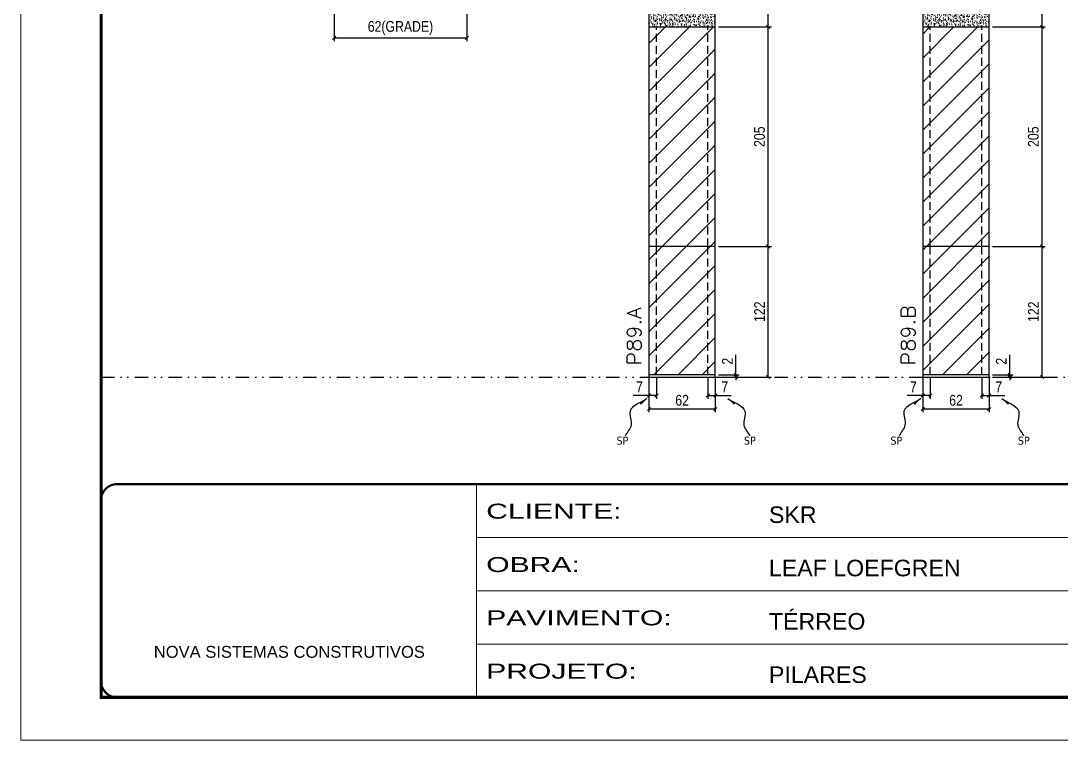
# Model space of a CAD drawing. Extents: x 14400 to 27878, y -21631 to 6985.
# Drawn here: x 17597 to 18569, y -11294 to -10622 of the extents above; entities that cross this region are included whole.
import ezdxf

# ---------------------------------------------------------------- set-up
doc = ezdxf.new("R2010")
doc.units = 0
for name, pattern in [('CONTINUO', [0]), ('DASHED', [0.75, 0.5, -0.25]), ('DIVIDE2', [0.625, 0.25, -0.125, 0, -0.125, 0, -0.125]), ('HIDDEN', [0.375, 0.25, -0.125])]:
    doc.linetypes.add(name, pattern=pattern)
for name, color, linetype in [('COTA', 241, 'Continuous'), ('Nível', 160, 'Continuous'), ('Painéis', 200, 'Continuous'), ('Sarrafo de Pressão', 42, 'HIDDEN'), ('texto', 7, 'Continuous')]:
    doc.layers.add(name, color=color, linetype=linetype)
for name, color, linetype, lineweight in [('Folhas', 255, 'Continuous', 9), ('Hachura', 251, 'Continuous', 9), ('SARRAFO DE PRESSAO', 251, 'DASHED', 9), ('Texto Seção', 7, 'Continuous', 15)]:
    doc.layers.add(name, color=color, linetype=linetype, lineweight=lineweight)
doc.styles.add('ARIAL', font='arial.ttf')
doc.styles.add('COTA TECNICA', font='techl___.ttf', dxfattribs={"height": 10})
doc.styles.add('COTA TECNICA 2X', font='techl___.ttf', dxfattribs={"height": 10})
doc.styles.add('COTA TECNICA-50', font='techl___.ttf', dxfattribs={"height": 10})
doc.styles.add('REGUA-120', font='ROMANS.shx', dxfattribs={"height": 15})
doc.styles.get("Standard").update_dxf_attribs({"font": 'arial.ttf'})
doc.styles.add('Tecnologia', font='')
doc.styles.get('Tecnologia').set_extended_font_data('Forgotten Futurist')
doc.dimstyles.new('COTA PAINEL-50', dxfattribs={"dimtxt": 10, "dimasz": 3, "dimexe": 3, "dimexo": 3, "dimgap": 3, "dimtad": 1, "dimdec": 1, "dimzin": 12, "dimdsep": 46, "dimtxsty": 'COTA TECNICA-50', "dimblk1": 'OBLIQUE', "dimblk2": 'OBLIQUE', "dimsah": 1, "dimcen": 0.9, "dimclrd": 4, "dimclre": 4, "dimclrt": 240, "dimadec": 1, "dimazin": 3, "dimtfac": 1, "dimtdec": 1, "dimtmove": 0, "dimatfit": 3, "dimfxl": 1, "dimtolj": 1, "dimtzin": 12, "dimarcsym": 0})
doc.dimstyles.new('PAINEL', dxfattribs={"dimtxt": 10, "dimasz": 3, "dimexe": 3, "dimexo": 3, "dimgap": 3, "dimtad": 1, "dimdec": 1, "dimzin": 12, "dimdsep": 46, "dimtxsty": 'COTA TECNICA', "dimblk1": 'OBLIQUE', "dimblk2": 'OBLIQUE', "dimsah": 1, "dimcen": 0.9, "dimclrd": 4, "dimclre": 4, "dimclrt": 240, "dimadec": 1, "dimazin": 3, "dimtfac": 1, "dimtdec": 1, "dimtmove": 0, "dimatfit": 3, "dimfxl": 1, "dimtolj": 1, "dimtzin": 12, "dimarcsym": 0})
doc.dimstyles.new('SECAO PILAR', dxfattribs={"dimtxt": 10, "dimasz": 3, "dimexe": 3, "dimexo": 3, "dimgap": 3, "dimtad": 1, "dimdec": 1, "dimlfac": 0.5, "dimzin": 12, "dimdsep": 46, "dimtxsty": 'COTA TECNICA 2X', "dimblk1": 'OBLIQUE', "dimblk2": 'OBLIQUE', "dimsah": 1, "dimcen": 0.9, "dimclrd": 256, "dimclre": 256, "dimclrt": 256, "dimadec": 1, "dimazin": 3, "dimtfac": 1, "dimtdec": 1, "dimtmove": 0, "dimatfit": 3, "dimfxl": 1, "dimtolj": 1, "dimtzin": 12, "dimarcsym": 0})
doc.dimstyles.get("Standard").update_dxf_attribs({"dimtxt": 0.18, "dimasz": 0.18, "dimexe": 0.18, "dimexo": 0.0625, "dimgap": 0.09, "dimtad": 0, "dimtih": 1, "dimtoh": 1, "dimdec": 4, "dimzin": 0, "dimdsep": 46, "dimtxsty": 'Standard', "dimcen": 0.09, "dimadec": 0, "dimazin": 0, "dimtfac": 1, "dimtdec": 4, "dimtofl": 0, "dimtmove": 0, "dimatfit": 3, "dimfxl": 1, "dimtolj": 1, "dimtzin": 0, "dimarcsym": 0})

# ---------------------------------------------------------------- blocks, each defined once
blk = doc.blocks.new('9999999999')
at = {"color": 30, "linetype": 'CONTINUO'}
for p, q in [((98564.56, 34230.21), (98564.56, 34429.45)), ((98564.56, 34379.64), (99583.98, 34379.64)), ((98564.56, 34329.83), (99487.98, 34329.83)), ((98564.56, 34280.02), (99487.98, 34280.02))]:
    blk.add_line(p, q, dxfattribs=at)
at = {"color": 30, "linetype": 'CONTINUO', "const_width": 2}
blk.add_lwpolyline([(99583.98, 34230.21), (99583.98, 34414.45, 0.414214), (99568.98, 34429.45), (98228.98, 34429.45, 0.414214), (98213.98, 34414.45), (98213.98, 34245.21, 0.414214), (98228.98, 34230.21), (99583.98, 34230.21)], format="xyb", dxfattribs=at)
at = {"layer": 'Folhas'}
blk.add_lwpolyline([(98138.98, 34190.21), (99623.98, 34190.21), (99623.98, 35240.21), (98138.98, 35240.21)], close=True, dxfattribs=at)
at = {"layer": 'Folhas', "color": 30, "const_width": 3}
blk.add_lwpolyline([(98213.98, 34230.21), (99583.98, 34230.21), (99583.98, 35200.21), (98213.98, 35200.21)], close=True, dxfattribs=at)
at = {"color": 7, "linetype": 'Continuous', "ltscale": 5, "style": 'ARIAL'}
for s, height, p in [('SKR', 15.483, (98837.68, 34393.13)), ('LEAF LOEFGREN', 15.4829, (98837.68, 34343.32)), ('TÉRREO', 15.483, (98837.68, 34293.51)), ('NOVA SISTEMAS CONSTRUTIVOS', 11.0592, (98263.19, 34267.21)), ('PILARES', 15.483, (98837.68, 34243.7))]:
    blk.add_text(s, height=height, dxfattribs=at).set_placement(p)
at = {"layer": 'Folhas', "color": 7, "style": 'Tecnologia', "width": 1.5}
for s, p in [('CLIENTE:', (98573.65, 34397.17)), ('OBRA:', (98573.65, 34347.31)), ('PAVIMENTO:', (98573.65, 34297.5)), ('PROJETO:', (98573.65, 34247.69))]:
    blk.add_text(s, height=14, dxfattribs=at).set_placement(p)
blk = doc.blocks.new('_Oblique')
at = {"color": 0, "linetype": 'ByBlock', "lineweight": -2}
blk.add_line((-0.5, -0.5), (0.5, 0.5), dxfattribs=at)
blk = doc.blocks.new('*D1766')
at = {"layer": 'COTA', "lineweight": -2, "transparency": 16777216}
for p, q in [((17889.54, -10567.04), (17889.54, -10640.82)), ((18013.54, -10567.04), (18013.54, -10640.82)), ((17889.54, -10637.82), (18013.54, -10637.82))]:
    blk.add_line(p, q, dxfattribs=at)
at = {"layer": 'Defpoints', "color": 0, "transparency": 16777216}
for p in [(17889.54, -10564.04), (18013.54, -10564.04), (18013.54, -10637.82)]:
    blk.add_point(p, dxfattribs=at)
at = {"layer": 'COTA', "lineweight": -2, "transparency": 16777216, "xscale": 3, "yscale": 3, "zscale": 3, "rotation": 180}
blk.add_blockref('_Oblique', (17889.54, -10637.82), dxfattribs=at)
at = {"layer": 'COTA', "lineweight": -2, "transparency": 16777216, "xscale": 3, "yscale": 3, "zscale": 3}
blk.add_blockref('_Oblique', (18013.54, -10637.82), dxfattribs=at)
at = {"layer": 'COTA', "transparency": 16777216, "insert": (17951.54, -10628.6), "char_height": 10, "attachment_point": 5, "style": 'COTA TECNICA 2X'}
blk.add_mtext('\\A1;62(GRADE)', dxfattribs=at)
blk = doc.blocks.new('*D1774')
at = {"layer": 'COTA', "color": 4, "lineweight": -2, "transparency": 16777216}
for p, q in [((18183.61, -10955.62), (18183.61, -10987.51)), ((18245.61, -10955.62), (18245.61, -10987.51)), ((18245.61, -10984.51), (18183.61, -10984.51))]:
    blk.add_line(p, q, dxfattribs=at)
at = {"layer": 'Defpoints', "color": 0, "transparency": 16777216}
for p in [(18183.61, -10952.62), (18245.61, -10952.62), (18183.61, -10984.51)]:
    blk.add_point(p, dxfattribs=at)
at = {"layer": 'COTA', "color": 4, "lineweight": -2, "transparency": 16777216, "xscale": 3, "yscale": 3, "zscale": 3, "rotation": 180}
blk.add_blockref('_Oblique', (18183.61, -10984.51), dxfattribs=at)
at = {"layer": 'COTA', "color": 4, "lineweight": -2, "transparency": 16777216, "xscale": 3, "yscale": 3, "zscale": 3}
blk.add_blockref('_Oblique', (18245.61, -10984.51), dxfattribs=at)
at = {"layer": 'COTA', "color": 240, "transparency": 16777216, "insert": (18214.61, -10976.41), "char_height": 10, "attachment_point": 5, "style": 'COTA TECNICA'}
blk.add_mtext('\\A1;62', dxfattribs=at)
blk = doc.blocks.new('*D1775')
at = {"layer": 'COTA', "color": 4, "lineweight": -2, "transparency": 16777216}
for p, q in [((18238.61, -10955.62), (18238.61, -10974.86)), ((18245.61, -10957.62), (18245.61, -10974.86)), ((18238.61, -10971.86), (18245.61, -10971.86)), ((18245.61, -10971.86), (18260.34, -10971.86))]:
    blk.add_line(p, q, dxfattribs=at)
at = {"layer": 'Defpoints', "color": 0, "transparency": 16777216}
for p in [(18238.61, -10952.62), (18245.61, -10954.62), (18245.61, -10971.86)]:
    blk.add_point(p, dxfattribs=at)
at = {"layer": 'COTA', "color": 4, "lineweight": -2, "transparency": 16777216, "xscale": 3, "yscale": 3, "zscale": 3, "rotation": 180}
blk.add_blockref('_Oblique', (18238.61, -10971.86), dxfattribs=at)
at = {"layer": 'COTA', "color": 4, "lineweight": -2, "transparency": 16777216, "xscale": 3, "yscale": 3, "zscale": 3}
blk.add_blockref('_Oblique', (18245.61, -10971.86), dxfattribs=at)
at = {"layer": 'COTA', "color": 240, "transparency": 16777216, "insert": (18254.47, -10963.78), "char_height": 10, "attachment_point": 5, "style": 'COTA TECNICA-50'}
blk.add_mtext('\\A1;7', dxfattribs=at)
blk = doc.blocks.new('*D1776')
at = {"layer": 'COTA', "color": 4, "lineweight": -2, "transparency": 16777216}
for p, q in [((18183.61, -10957.62), (18183.61, -10974.86)), ((18190.61, -10955.62), (18190.61, -10974.86)), ((18183.61, -10971.86), (18168.87, -10971.86)), ((18190.61, -10971.86), (18183.61, -10971.86))]:
    blk.add_line(p, q, dxfattribs=at)
at = {"layer": 'Defpoints', "color": 0, "transparency": 16777216}
for p in [(18183.61, -10954.62), (18190.61, -10952.62), (18183.61, -10971.86)]:
    blk.add_point(p, dxfattribs=at)
at = {"layer": 'COTA', "color": 4, "lineweight": -2, "transparency": 16777216, "xscale": 3, "yscale": 3, "zscale": 3, "rotation": 180}
blk.add_blockref('_Oblique', (18183.61, -10971.86), dxfattribs=at)
at = {"layer": 'COTA', "color": 4, "lineweight": -2, "transparency": 16777216, "xscale": 3, "yscale": 3, "zscale": 3}
blk.add_blockref('_Oblique', (18190.61, -10971.86), dxfattribs=at)
at = {"layer": 'COTA', "color": 240, "transparency": 16777216, "insert": (18174.74, -10963.78), "char_height": 10, "attachment_point": 5, "style": 'COTA TECNICA-50'}
blk.add_mtext('\\A1;7', dxfattribs=at)
blk = doc.blocks.new('*D1777')
at = {"layer": 'COTA', "color": 4, "lineweight": -2, "transparency": 16777216}
for p, q in [((18264.86, -10952.62), (18264.86, -10933.81)), ((18248.61, -10952.62), (18267.86, -10952.62)), ((18248.61, -10954.62), (18267.86, -10954.62)), ((18264.86, -10954.62), (18264.86, -10952.62)), ((18264.86, -10954.62), (18264.86, -10957.62))]:
    blk.add_line(p, q, dxfattribs=at)
at = {"layer": 'Defpoints', "color": 0, "transparency": 16777216}
for p in [(18245.61, -10952.62), (18245.61, -10954.62), (18264.86, -10954.62)]:
    blk.add_point(p, dxfattribs=at)
at = {"layer": 'COTA', "color": 4, "lineweight": -2, "transparency": 16777216, "xscale": 3, "yscale": 3, "zscale": 3}
for p, rotation in [((18264.86, -10952.62), 270), ((18264.86, -10954.62), 90)]:
    blk.add_blockref('_Oblique', p, dxfattribs=dict(at, rotation=rotation))
at = {"layer": 'COTA', "color": 240, "transparency": 16777216, "insert": (18256.86, -10939.87), "char_height": 10, "attachment_point": 5, "rotation": 90, "style": 'COTA TECNICA-50'}
blk.add_mtext('\\A1;2', dxfattribs=at)
blk = doc.blocks.new('*D1778')
at = {"layer": 'COTA', "color": 4, "linetype": 'ByBlock', "lineweight": -2, "transparency": 16777216}
for p, q in [((18248.61, -10832.62), (18297.97, -10832.62)), ((18294.97, -10954.62), (18294.97, -10832.62)), ((18248.61, -10954.62), (18297.97, -10954.62))]:
    blk.add_line(p, q, dxfattribs=at)
at = {"layer": 'Defpoints', "color": 0, "linetype": 'ByBlock', "transparency": 16777216}
for p in [(18245.61, -10832.62), (18294.97, -10832.62), (18245.61, -10954.62)]:
    blk.add_point(p, dxfattribs=at)
at = {"layer": 'COTA', "color": 4, "linetype": 'ByBlock', "lineweight": -2, "transparency": 16777216, "xscale": 3, "yscale": 3, "zscale": 3}
for p, rotation in [((18294.97, -10832.62), 90), ((18294.97, -10954.62), 270)]:
    blk.add_blockref('_Oblique', p, dxfattribs=dict(at, rotation=rotation))
at = {"layer": 'COTA', "color": 240, "linetype": 'ByBlock', "transparency": 16777216, "insert": (18286.91, -10893.62), "char_height": 10, "attachment_point": 5, "rotation": 90, "style": 'COTA TECNICA'}
blk.add_mtext('\\A1;122', dxfattribs=at)
blk = doc.blocks.new('*D1779')
at = {"layer": 'COTA', "color": 4, "linetype": 'ByBlock', "lineweight": -2, "transparency": 16777216}
for p, q in [((18248.61, -10832.62), (18297.97, -10832.62)), ((18294.97, -10954.62), (18294.97, -10832.62)), ((18248.61, -10954.62), (18297.97, -10954.62))]:
    blk.add_line(p, q, dxfattribs=at)
at = {"layer": 'Defpoints', "color": 0, "linetype": 'ByBlock', "transparency": 16777216}
for p in [(18245.61, -10832.62), (18294.97, -10832.62), (18245.61, -10954.62)]:
    blk.add_point(p, dxfattribs=at)
at = {"layer": 'COTA', "color": 4, "linetype": 'ByBlock', "lineweight": -2, "transparency": 16777216, "xscale": 3, "yscale": 3, "zscale": 3}
for p, rotation in [((18294.97, -10832.62), 90), ((18294.97, -10954.62), 270)]:
    blk.add_blockref('_Oblique', p, dxfattribs=dict(at, rotation=rotation))
at = {"layer": 'COTA', "color": 240, "linetype": 'ByBlock', "transparency": 16777216, "insert": (18286.91, -10893.62), "char_height": 10, "attachment_point": 5, "rotation": 90, "style": 'COTA TECNICA'}
blk.add_mtext('\\A1;122', dxfattribs=at)
blk = doc.blocks.new('*D1780')
at = {"layer": 'COTA', "color": 4, "lineweight": -2, "transparency": 16777216}
for p, q in [((18248.61, -10627.62), (18297.97, -10627.62)), ((18294.97, -10832.62), (18294.97, -10627.62)), ((18248.61, -10832.62), (18297.97, -10832.62))]:
    blk.add_line(p, q, dxfattribs=at)
at = {"layer": 'Defpoints', "color": 0, "transparency": 16777216}
for p in [(18245.61, -10627.62), (18294.97, -10627.62), (18245.61, -10832.62)]:
    blk.add_point(p, dxfattribs=at)
at = {"layer": 'COTA', "color": 4, "lineweight": -2, "transparency": 16777216, "xscale": 3, "yscale": 3, "zscale": 3}
for p, rotation in [((18294.97, -10627.62), 90), ((18294.97, -10832.62), 270)]:
    blk.add_blockref('_Oblique', p, dxfattribs=dict(at, rotation=rotation))
at = {"layer": 'COTA', "color": 240, "transparency": 16777216, "insert": (18286.86, -10730.12), "char_height": 10, "attachment_point": 5, "rotation": 90, "style": 'COTA TECNICA'}
blk.add_mtext('\\A1;205', dxfattribs=at)
blk = doc.blocks.new('*D2142')
at = {"layer": 'COTA', "color": 4, "lineweight": -2, "transparency": 16777216}
for p, q in [((18248.61, -10563.62), (18297.97, -10563.62)), ((18294.97, -10627.62), (18294.97, -10563.62)), ((18248.61, -10627.62), (18297.97, -10627.62))]:
    blk.add_line(p, q, dxfattribs=at)
at = {"layer": 'Defpoints', "color": 0, "transparency": 16777216}
for p in [(18245.61, -10563.62), (18294.97, -10563.62), (18245.61, -10627.62)]:
    blk.add_point(p, dxfattribs=at)
at = {"layer": 'COTA', "color": 4, "lineweight": -2, "transparency": 16777216, "xscale": 3, "yscale": 3, "zscale": 3}
for p, rotation in [((18294.97, -10563.62), 90), ((18294.97, -10627.62), 270)]:
    blk.add_blockref('_Oblique', p, dxfattribs=dict(at, rotation=rotation))
at = {"layer": 'COTA', "color": 240, "transparency": 16777216, "insert": (18286.87, -10595.62), "char_height": 10, "attachment_point": 5, "rotation": 90, "style": 'COTA TECNICA'}
blk.add_mtext('\\A1;64', dxfattribs=at)
blk = doc.blocks.new('*D2143')
at = {"layer": 'COTA', "color": 4, "lineweight": -2, "transparency": 16777216}
for p, q in [((18439.41, -10955.62), (18439.41, -10987.51)), ((18501.41, -10955.62), (18501.41, -10987.51)), ((18501.41, -10984.51), (18439.41, -10984.51))]:
    blk.add_line(p, q, dxfattribs=at)
at = {"layer": 'Defpoints', "color": 0, "transparency": 16777216}
for p in [(18439.41, -10952.62), (18501.41, -10952.62), (18439.41, -10984.51)]:
    blk.add_point(p, dxfattribs=at)
at = {"layer": 'COTA', "color": 4, "lineweight": -2, "transparency": 16777216, "xscale": 3, "yscale": 3, "zscale": 3, "rotation": 180}
blk.add_blockref('_Oblique', (18439.41, -10984.51), dxfattribs=at)
at = {"layer": 'COTA', "color": 4, "lineweight": -2, "transparency": 16777216, "xscale": 3, "yscale": 3, "zscale": 3}
blk.add_blockref('_Oblique', (18501.41, -10984.51), dxfattribs=at)
at = {"layer": 'COTA', "color": 240, "transparency": 16777216, "insert": (18470.41, -10976.41), "char_height": 10, "attachment_point": 5, "style": 'COTA TECNICA'}
blk.add_mtext('\\A1;62', dxfattribs=at)
blk = doc.blocks.new('*D2144')
at = {"layer": 'COTA', "color": 4, "lineweight": -2, "transparency": 16777216}
for p, q in [((18494.41, -10955.62), (18494.41, -10974.86)), ((18501.41, -10957.62), (18501.41, -10974.86)), ((18494.41, -10971.86), (18501.41, -10971.86)), ((18501.41, -10971.86), (18516.14, -10971.86))]:
    blk.add_line(p, q, dxfattribs=at)
at = {"layer": 'Defpoints', "color": 0, "transparency": 16777216}
for p in [(18494.41, -10952.62), (18501.41, -10954.62), (18501.41, -10971.86)]:
    blk.add_point(p, dxfattribs=at)
at = {"layer": 'COTA', "color": 4, "lineweight": -2, "transparency": 16777216, "xscale": 3, "yscale": 3, "zscale": 3, "rotation": 180}
blk.add_blockref('_Oblique', (18494.41, -10971.86), dxfattribs=at)
at = {"layer": 'COTA', "color": 4, "lineweight": -2, "transparency": 16777216, "xscale": 3, "yscale": 3, "zscale": 3}
blk.add_blockref('_Oblique', (18501.41, -10971.86), dxfattribs=at)
at = {"layer": 'COTA', "color": 240, "transparency": 16777216, "insert": (18510.27, -10963.78), "char_height": 10, "attachment_point": 5, "style": 'COTA TECNICA-50'}
blk.add_mtext('\\A1;7', dxfattribs=at)
blk = doc.blocks.new('*D2145')
at = {"layer": 'COTA', "color": 4, "lineweight": -2, "transparency": 16777216}
for p, q in [((18439.41, -10957.62), (18439.41, -10974.86)), ((18446.41, -10955.62), (18446.41, -10974.86)), ((18439.41, -10971.86), (18424.68, -10971.86)), ((18446.41, -10971.86), (18439.41, -10971.86))]:
    blk.add_line(p, q, dxfattribs=at)
at = {"layer": 'Defpoints', "color": 0, "transparency": 16777216}
for p in [(18439.41, -10954.62), (18446.41, -10952.62), (18439.41, -10971.86)]:
    blk.add_point(p, dxfattribs=at)
at = {"layer": 'COTA', "color": 4, "lineweight": -2, "transparency": 16777216, "xscale": 3, "yscale": 3, "zscale": 3, "rotation": 180}
blk.add_blockref('_Oblique', (18439.41, -10971.86), dxfattribs=at)
at = {"layer": 'COTA', "color": 4, "lineweight": -2, "transparency": 16777216, "xscale": 3, "yscale": 3, "zscale": 3}
blk.add_blockref('_Oblique', (18446.41, -10971.86), dxfattribs=at)
at = {"layer": 'COTA', "color": 240, "transparency": 16777216, "insert": (18430.54, -10963.78), "char_height": 10, "attachment_point": 5, "style": 'COTA TECNICA-50'}
blk.add_mtext('\\A1;7', dxfattribs=at)
blk = doc.blocks.new('*D2146')
at = {"layer": 'COTA', "color": 4, "lineweight": -2, "transparency": 16777216}
for p, q in [((18520.67, -10952.62), (18520.67, -10933.81)), ((18504.41, -10952.62), (18523.67, -10952.62)), ((18504.41, -10954.62), (18523.67, -10954.62)), ((18520.67, -10954.62), (18520.67, -10952.62)), ((18520.67, -10954.62), (18520.67, -10957.62))]:
    blk.add_line(p, q, dxfattribs=at)
at = {"layer": 'Defpoints', "color": 0, "transparency": 16777216}
for p in [(18501.41, -10952.62), (18501.41, -10954.62), (18520.67, -10954.62)]:
    blk.add_point(p, dxfattribs=at)
at = {"layer": 'COTA', "color": 4, "lineweight": -2, "transparency": 16777216, "xscale": 3, "yscale": 3, "zscale": 3}
for p, rotation in [((18520.67, -10952.62), 270), ((18520.67, -10954.62), 90)]:
    blk.add_blockref('_Oblique', p, dxfattribs=dict(at, rotation=rotation))
at = {"layer": 'COTA', "color": 240, "transparency": 16777216, "insert": (18512.67, -10939.87), "char_height": 10, "attachment_point": 5, "rotation": 90, "style": 'COTA TECNICA-50'}
blk.add_mtext('\\A1;2', dxfattribs=at)
blk = doc.blocks.new('*D2147')
at = {"layer": 'COTA', "color": 4, "linetype": 'ByBlock', "lineweight": -2, "transparency": 16777216}
for p, q in [((18504.41, -10832.62), (18553.78, -10832.62)), ((18550.78, -10954.62), (18550.78, -10832.62)), ((18504.41, -10954.62), (18553.78, -10954.62))]:
    blk.add_line(p, q, dxfattribs=at)
at = {"layer": 'Defpoints', "color": 0, "linetype": 'ByBlock', "transparency": 16777216}
for p in [(18501.41, -10832.62), (18550.78, -10832.62), (18501.41, -10954.62)]:
    blk.add_point(p, dxfattribs=at)
at = {"layer": 'COTA', "color": 4, "linetype": 'ByBlock', "lineweight": -2, "transparency": 16777216, "xscale": 3, "yscale": 3, "zscale": 3}
for p, rotation in [((18550.78, -10832.62), 90), ((18550.78, -10954.62), 270)]:
    blk.add_blockref('_Oblique', p, dxfattribs=dict(at, rotation=rotation))
at = {"layer": 'COTA', "color": 240, "linetype": 'ByBlock', "transparency": 16777216, "insert": (18542.72, -10893.62), "char_height": 10, "attachment_point": 5, "rotation": 90, "style": 'COTA TECNICA'}
blk.add_mtext('\\A1;122', dxfattribs=at)
blk = doc.blocks.new('*D2148')
at = {"layer": 'COTA', "color": 4, "linetype": 'ByBlock', "lineweight": -2, "transparency": 16777216}
for p, q in [((18504.41, -10832.62), (18553.78, -10832.62)), ((18550.78, -10954.62), (18550.78, -10832.62)), ((18504.41, -10954.62), (18553.78, -10954.62))]:
    blk.add_line(p, q, dxfattribs=at)
at = {"layer": 'Defpoints', "color": 0, "linetype": 'ByBlock', "transparency": 16777216}
for p in [(18501.41, -10832.62), (18550.78, -10832.62), (18501.41, -10954.62)]:
    blk.add_point(p, dxfattribs=at)
at = {"layer": 'COTA', "color": 4, "linetype": 'ByBlock', "lineweight": -2, "transparency": 16777216, "xscale": 3, "yscale": 3, "zscale": 3}
for p, rotation in [((18550.78, -10832.62), 90), ((18550.78, -10954.62), 270)]:
    blk.add_blockref('_Oblique', p, dxfattribs=dict(at, rotation=rotation))
at = {"layer": 'COTA', "color": 240, "linetype": 'ByBlock', "transparency": 16777216, "insert": (18542.72, -10893.62), "char_height": 10, "attachment_point": 5, "rotation": 90, "style": 'COTA TECNICA'}
blk.add_mtext('\\A1;122', dxfattribs=at)
blk = doc.blocks.new('*D2149')
at = {"layer": 'COTA', "color": 4, "lineweight": -2, "transparency": 16777216}
for p, q in [((18504.41, -10627.62), (18553.78, -10627.62)), ((18550.78, -10832.62), (18550.78, -10627.62)), ((18504.41, -10832.62), (18553.78, -10832.62))]:
    blk.add_line(p, q, dxfattribs=at)
at = {"layer": 'Defpoints', "color": 0, "transparency": 16777216}
for p in [(18501.41, -10627.62), (18550.78, -10627.62), (18501.41, -10832.62)]:
    blk.add_point(p, dxfattribs=at)
at = {"layer": 'COTA', "color": 4, "lineweight": -2, "transparency": 16777216, "xscale": 3, "yscale": 3, "zscale": 3}
for p, rotation in [((18550.78, -10627.62), 90), ((18550.78, -10832.62), 270)]:
    blk.add_blockref('_Oblique', p, dxfattribs=dict(at, rotation=rotation))
at = {"layer": 'COTA', "color": 240, "transparency": 16777216, "insert": (18542.67, -10730.12), "char_height": 10, "attachment_point": 5, "rotation": 90, "style": 'COTA TECNICA'}
blk.add_mtext('\\A1;205', dxfattribs=at)
blk = doc.blocks.new('*D2150')
at = {"layer": 'COTA', "color": 4, "lineweight": -2, "transparency": 16777216}
for p, q in [((18504.41, -10563.62), (18553.78, -10563.62)), ((18550.78, -10627.62), (18550.78, -10563.62)), ((18504.41, -10627.62), (18553.78, -10627.62))]:
    blk.add_line(p, q, dxfattribs=at)
at = {"layer": 'Defpoints', "color": 0, "transparency": 16777216}
for p in [(18501.41, -10563.62), (18550.78, -10563.62), (18501.41, -10627.62)]:
    blk.add_point(p, dxfattribs=at)
at = {"layer": 'COTA', "color": 4, "lineweight": -2, "transparency": 16777216, "xscale": 3, "yscale": 3, "zscale": 3}
for p, rotation in [((18550.78, -10563.62), 90), ((18550.78, -10627.62), 270)]:
    blk.add_blockref('_Oblique', p, dxfattribs=dict(at, rotation=rotation))
at = {"layer": 'COTA', "color": 240, "transparency": 16777216, "insert": (18542.67, -10595.62), "char_height": 10, "attachment_point": 5, "rotation": 90, "style": 'COTA TECNICA'}
blk.add_mtext('\\A1;64', dxfattribs=at)

msp = doc.modelspace()

# ---------------------------------------------------------------- hatches: boundary and pattern name
at = {"layer": 'COTA'}
h = msp.add_hatch(dxfattribs=at)
h.set_pattern_fill('AR-CONC', color=256, scale=0.03)
h.paths.add_polyline_path([(18245.61, -10563.62), (18183.61, -10563.62), (18183.61, -10627.62), (18245.61, -10627.62)])
h = msp.add_hatch(dxfattribs=at)
h.set_pattern_fill('AR-CONC', color=256, scale=0.03)
h.set_pattern_definition([(50, (255.802, 0), (5.4655401, -0.4781726), [0.5715, -6.2865]), (355, (255.802, 0), (-1.0573026, 5.7317054), [0.4572, -5.0292175]), (100.451445, (256.2576, -0.04), (4.4082374, 5.2535326), [0.4857003, -5.3427073]), (46.1842, (255.802, 1.524), (8.1323712, -1.2612698), [0.85725, -9.42975]), (96.635558, (256.48, 1.419), (7.122124, 7.4227837), [0.7285507, -8.0140682]), (351.18415, (255.802, 1.524), (7.122124, 7.4227837), [0.685799, -7.543792]), (21, (256.564, 1.143), (4.5484317, -3.0679559), [0.5715, -6.2865]), (326, (256.564, 1.143), (1.8540609, 5.525639), [0.4572, -5.0292]), (71.451445, (256.943, 0.8873), (6.4024926, 2.4576831), [0.4857003, -5.3426981]), (37.5, (255.8021, 0), (0.0926581, 2.53665117), [0, -4.96824, 0, -5.1054, 0, -5.04825]), (7.5, (255.8021, 0), (2.00458988, 3.00541724), [0, -2.91084, 0, -4.85394, 0, -1.92405]), (327.5, (254.1029, 0), (4.06771786, -0.17186232), [0, -1.905, 0, -5.9436, 0, -7.8867]), (317.5, (253.341, 0), (4.44387544, 0.76279473), [0, -2.4765, 0, -3.94716, 0, -5.6007])])
h.paths.add_polyline_path([(18501.41, -10563.62), (18439.41, -10563.62), (18439.41, -10627.62), (18501.41, -10627.62)])
at = {"layer": 'Hachura'}
h = msp.add_hatch(dxfattribs=at)
h.set_pattern_fill('ANSI31', color=256, scale=5)
h.paths.add_polyline_path([(18245.61, -10627.62), (18183.61, -10627.62), (18183.61, -10832.62), (18245.61, -10832.62)])
h.paths.add_polyline_path([(18245.61, -10832.62), (18183.61, -10832.62), (18183.61, -10952.62), (18245.61, -10952.62)])
h.paths.add_polyline_path([(18501.41, -10832.62), (18439.41, -10832.62), (18439.41, -10952.62), (18501.41, -10952.62)])
h.paths.add_polyline_path([(18501.41, -10627.62), (18439.41, -10627.62), (18439.41, -10832.62), (18501.41, -10832.62)])
h.paths.add_polyline_path([(18682.25, -10627.62), (18642.25, -10627.62), (18642.25, -10708.62), (18682.25, -10708.62)])
h.paths.add_polyline_path([(18682.25, -10708.62), (18642.25, -10708.62), (18642.25, -10952.62), (18682.25, -10952.62)])
h.paths.add_polyline_path([(18860.06, -10708.62), (18820.06, -10708.62), (18820.06, -10952.62), (18860.06, -10952.62)])
h.paths.add_polyline_path([(18860.06, -10627.62), (18820.06, -10627.62), (18820.06, -10708.62), (18860.06, -10708.62)])

# ---------------------------------------------------------------- linework, layer by layer
at = {"layer": 'COTA'}
for points in [[(18183.61, -10627.62), (18245.61, -10627.62), (18245.61, -10563.62), (18183.61, -10563.62)], [(18439.41, -10627.62), (18501.41, -10627.62), (18501.41, -10563.62), (18439.41, -10563.62)]]:
    msp.add_lwpolyline(points, close=True, dxfattribs=at)
at = {"layer": 'Nível', "color": 4, "linetype": 'DIVIDE2', "ltscale": 50}
msp.add_line((17671.97, -10954.62), (19041.97, -10954.62), dxfattribs=at)
at = {"layer": 'Painéis'}
for p, q in [((18183.61, -10627.62), (18245.61, -10627.62)), ((18183.61, -10627.62), (18183.61, -10952.62)), ((18245.61, -10952.62), (18245.61, -10627.62)), ((18439.41, -10627.62), (18501.41, -10627.62)), ((18439.41, -10627.62), (18439.41, -10952.62)), ((18501.41, -10952.62), (18501.41, -10627.62)), ((18245.61, -10832.62), (18183.61, -10832.62)), ((18501.41, -10832.62), (18439.41, -10832.62))]:
    msp.add_line(p, q, dxfattribs=at)
for points in [[(18245.61, -10952.62), (18183.61, -10952.62), (18183.61, -10954.62), (18245.61, -10954.62)], [(18501.41, -10952.62), (18439.41, -10952.62), (18439.41, -10954.62), (18501.41, -10954.62)]]:
    msp.add_lwpolyline(points, close=True, dxfattribs=at)
at = {"layer": 'Sarrafo de Pressão', "ltscale": 30}
for p, q in [((18190.61, -10627.62), (18190.61, -10627.62)), ((18190.61, -10832.62), (18190.61, -10627.62)), ((18238.61, -10627.62), (18238.61, -10627.62)), ((18238.61, -10832.62), (18238.61, -10627.62)), ((18446.41, -10832.62), (18446.41, -10627.62)), ((18446.41, -10627.62), (18446.41, -10627.62)), ((18494.41, -10832.62), (18494.41, -10627.62)), ((18494.41, -10627.62), (18494.41, -10627.62)), ((18190.61, -10952.62), (18190.61, -10832.62)), ((18238.61, -10952.62), (18238.61, -10832.62)), ((18446.41, -10952.62), (18446.41, -10832.62)), ((18494.41, -10952.62), (18494.41, -10832.62))]:
    msp.add_line(p, q, dxfattribs=at)

# ---------------------------------------------------------------- block references
at = {"layer": 'SARRAFO DE PRESSAO', "color": 6, "linetype": 'ByBlock'}
msp.add_blockref('9999999999', (-80542.01, -45484.1), dxfattribs=at)

# ---------------------------------------------------------------- texts
at = {"layer": 'texto', "color": 0, "char_height": 7.5, "attachment_point": 5}
for insert in [(18158.83, -11014.11), (18277.85, -11014.11), (18414.63, -11014.11), (18533.66, -11014.11)]:
    msp.add_mtext('{\\fTahoma|b0|i0|c0|p34;\\C4;SP}', dxfattribs=dict(at, insert=insert))
at = {"layer": 'Texto Seção', "style": 'REGUA-120', "width": 1.1}
for s, p in [('P89.A', (18176.36, -10943.85)), ('P89.B', (18432.16, -10943.85))]:
    msp.add_text(s, height=13, rotation=90, dxfattribs=at).set_placement(p)

# ---------------------------------------------------------------- dimensions: what is measured, and where the dimension line sits
at = {"layer": 'COTA'}
dim = msp.add_linear_dim(base=(18013.54, -10637.82), p1=(17889.54, -10564.04), p2=(18013.54, -10564.04), text='<>(GRADE)', dimstyle='SECAO PILAR', dxfattribs=at)
dim.commit()
dim.dimension.update_dxf_attribs({"geometry": '*D1766', "text_midpoint": (17951.54, -10628.6)})
for base, p1, p2, angle, dimstyle, picture, middle in [((18294.97, -10563.62), (18245.61, -10627.62), (18245.61, -10563.62), 90, 'PAINEL', '*D2142', (18286.87, -10595.62)), ((18550.78, -10563.62), (18501.41, -10627.62), (18501.41, -10563.62), 90, 'PAINEL', '*D2150', (18542.67, -10595.62)), ((18294.97, -10627.62), (18245.61, -10832.62), (18245.61, -10627.62), 90, 'PAINEL', '*D1780', (18286.86, -10730.12)), ((18550.78, -10627.62), (18501.41, -10832.62), (18501.41, -10627.62), 90, 'PAINEL', '*D2149', (18542.67, -10730.12)), ((18183.61, -10971.86), (18190.61, -10952.62), (18183.61, -10954.62), 180, 'COTA PAINEL-50', '*D1776', (18174.74, -10963.78)), ((18439.41, -10971.86), (18446.41, -10952.62), (18439.41, -10954.62), 180, 'COTA PAINEL-50', '*D2145', (18430.54, -10963.78))]:
    dim = msp.add_linear_dim(base=base, p1=p1, p2=p2, angle=angle, dimstyle=dimstyle, dxfattribs=at)
    dim.commit()
    dim.dimension.update_dxf_attribs({"geometry": picture, "text_midpoint": middle})
at = {"layer": 'COTA', "linetype": 'ByBlock'}
for p1, p2, picture, middle in [((18245.61, -10954.62), (18245.61, -10832.62), '*D1778', (18286.91, -10893.62)), ((18245.61, -10954.62), (18245.61, -10832.62), '*D1779', (18286.91, -10893.62)), ((18501.41, -10954.62), (18501.41, -10832.62), '*D2147', (18542.72, -10893.62)), ((18501.41, -10954.62), (18501.41, -10832.62), '*D2148', (18542.72, -10893.62))]:
    dim = msp.add_aligned_dim(p1=p1, p2=p2, distance=-49.37, dimstyle='PAINEL', dxfattribs=at)
    dim.commit()
    dim.dimension.update_dxf_attribs({"geometry": picture, "text_midpoint": middle})
at = {"layer": 'COTA'}
for base, p1, p2, picture, middle in [((18264.86, -10954.62), (18245.61, -10952.62), (18245.61, -10954.62), '*D1777', (18264.86, -10939.87)), ((18520.67, -10954.62), (18501.41, -10952.62), (18501.41, -10954.62), '*D2146', (18520.67, -10939.87))]:
    dim = msp.add_linear_dim(base=base, p1=p1, p2=p2, angle=90, dimstyle='COTA PAINEL-50', dxfattribs=at)
    dim.commit()
    dim.dimension.update_dxf_attribs({"geometry": picture, "text_midpoint": middle, "dimtype": 160})
for base, p1, p2, picture, middle in [((18183.61, -10984.51), (18245.61, -10952.62), (18183.61, -10952.62), '*D1774', (18214.61, -10976.41)), ((18439.41, -10984.51), (18501.41, -10952.62), (18439.41, -10952.62), '*D2143', (18470.41, -10976.41))]:
    dim = msp.add_linear_dim(base=base, p1=p1, p2=p2, angle=180, dimstyle='PAINEL', override={"dimarcsym": 2}, dxfattribs=at)
    dim.commit()
    dim.dimension.update_dxf_attribs({"geometry": picture, "text_midpoint": middle})
for base, p1, p2, picture, middle in [((18245.61, -10971.86), (18238.61, -10952.62), (18245.61, -10954.62), '*D1775', (18254.47, -10963.78)), ((18501.41, -10971.86), (18494.41, -10952.62), (18501.41, -10954.62), '*D2144', (18510.27, -10963.78))]:
    dim = msp.add_linear_dim(base=base, p1=p1, p2=p2, dimstyle='COTA PAINEL-50', dxfattribs=at)
    dim.commit()
    dim.dimension.update_dxf_attribs({"geometry": picture, "text_midpoint": middle})

# ---------------------------------------------------------------- leaders
at = {"layer": 'COTA', "path_type": 1}
for points in [[(18181.78, -10974.8), (18165.99, -10986.63), (18166.92, -10999.64), (18161.36, -11009.42)], [(18257.43, -10974.8), (18273.22, -10986.63), (18272.29, -10999.64), (18277.85, -11009.42)], [(18437.58, -10974.8), (18421.79, -10986.63), (18422.72, -10999.64), (18417.17, -11009.42)], [(18513.24, -10974.8), (18529.02, -10986.63), (18528.1, -10999.64), (18533.65, -11009.42)]]:
    msp.add_leader(points, dimstyle='Standard', override={"dimasz": 8}, dxfattribs=at)

doc.saveas('drawing.dxf')
